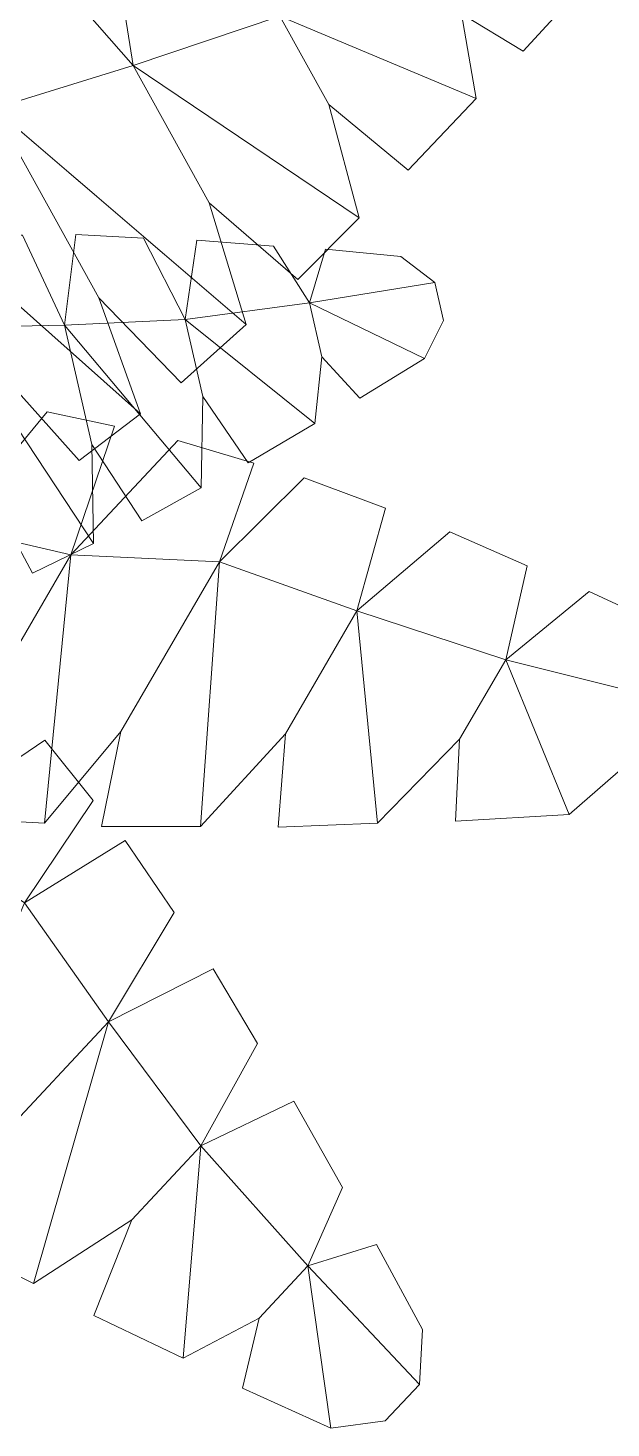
# Model space of a CAD drawing. Header units: millimetres. Extents: x 10088 to 21623, y -4423 to -852.
# Drawn here: x 11679.42 to 11692.59, y -3434.58 to -3402.91 of the extents above; entities that cross this region are included whole.
import ezdxf

# ---------------------------------------------------------------- set-up
doc = ezdxf.new("R2010")
doc.units = ezdxf.units.MM
doc.layers.add('bitki', color=85, linetype='Continuous', lineweight=5)

# ---------------------------------------------------------------- blocks, each defined once
blk = doc.blocks.new('A$C7136359F')
at = {"layer": 'bitki', "color": 86, "linetype": 'Continuous'}
for points in [[(-1775.74, -2104.45, 2975.55), (-1777.54, -2044.6, 3025.29), (-1795.93, -2043.94, 3025.29), (-1811.95, -2056.3, 3014.55)], [(-1775.74, -2104.45, 2975.55), (-1752.31, -2092.15, 2986.44), (-1762.45, -2058.01, 3014.55), (-1777.54, -2044.6, 3025.29)], [(-1775.74, -2104.45, 2975.55), (-1811.95, -2056.3, 3014.55), (-1824.46, -2089.63, 2986.44), (-1801.93, -2103.52, 2975.55)], [(-1772.26, -2163.49, 2917.38), (-1775.74, -2104.45, 2975.55), (-1801.93, -2103.52, 2975.55), (-1832.14, -2112.91, 2965.26)], [(-1772.26, -2163.49, 2917.38), (-1736.5, -2150.95, 2931), (-1746.25, -2115.91, 2965.26), (-1775.74, -2104.45, 2975.55)], [(-1772.26, -2163.49, 2917.38), (-1832.14, -2112.91, 2965.26), (-1844.32, -2147.17, 2931), (-1809.52, -2162.2, 2917.38)], [(-1566.46, -2210.77, 3138.96), (-1590.28, -2153.98, 3201.72), (-1621.48, -2181.82, 3156.84), (-1599.13, -2202.1, 3138.96)], [(-1566.46, -2210.77, 3138.96), (-1534.66, -2157.88, 3215.22), (-1557.61, -2151.79, 3215.22), (-1590.28, -2153.98, 3201.72)], [(-1566.46, -2210.77, 3138.96), (-1526.95, -2206.87, 3156.84), (-1514.95, -2173.93, 3201.72), (-1534.66, -2157.88, 3215.22)], [(-1763.95, -2219.83, 2852.79), (-1772.26, -2163.49, 2917.38), (-1809.52, -2162.2, 2917.38), (-1851.67, -2171.23, 2905.26)], [(-1763.95, -2219.83, 2852.79), (-1722.97, -2206.45, 2869.89), (-1730.83, -2175.46, 2905.26), (-1772.26, -2163.49, 2917.38)], [(-1763.95, -2219.83, 2852.79), (-1851.67, -2171.23, 2905.26), (-1861.66, -2201.59, 2869.89), (-1821.73, -2217.82, 2852.79)], [(-1592.35, -2262.25, 3054.36), (-1642.3, -2201.59, 3123.12), (-1669.24, -2226.4, 3076.77), (-1642.99, -2248.81, 3054.36)], [(-1592.35, -2262.25, 3054.36), (-1566.46, -2210.77, 3138.96), (-1599.13, -2202.1, 3138.96), (-1642.3, -2201.59, 3123.12)], [(-1592.35, -2262.25, 3054.36), (-1547.62, -2258.65, 3076.77), (-1536.37, -2229.7, 3123.12), (-1566.46, -2210.77, 3138.96)], [(-1754.86, -2272.66, 2782.77), (-1763.95, -2219.83, 2852.79), (-1821.73, -2217.82, 2852.79), (-1867.87, -2226.04, 2839.71)], [(-1754.86, -2272.66, 2782.77), (-1712.47, -2262.79, 2797.92), (-1718.5, -2231.26, 2839.71), (-1763.95, -2219.83, 2852.79)], [(-1615.39, -2310.79, 2962.59), (-1689.25, -2246.77, 3037.2), (-1714.99, -2272.54, 2982.45), (-1685.26, -2292.25, 2962.59)], [(-1615.39, -2310.79, 2962.59), (-1592.35, -2262.25, 3054.36), (-1642.99, -2248.81, 3054.36), (-1689.25, -2246.77, 3037.2)], [(-1615.39, -2310.79, 2962.59), (-1571.5, -2310.58, 2982.45), (-1558.3, -2281.51, 3037.2), (-1592.35, -2262.25, 3054.36)], [(-1764.34, -2320.6, 2708.28), (-1707.22, -2309.71, 2728.14), (-1710.4, -2281.45, 2771.61), (-1754.86, -2272.66, 2782.77)], [(-1652.26, -2351.23, 2864.97), (-1728.94, -2288.2, 2947.98), (-1750.12, -2311.87, 2891.01), (-1708.42, -2336.35, 2864.97)], [(-1652.26, -2351.23, 2864.97), (-1615.39, -2310.79, 2962.59), (-1685.26, -2292.25, 2962.59), (-1728.94, -2288.2, 2947.98)], [(-1652.26, -2351.23, 2864.97), (-1594.57, -2353.15, 2891.01), (-1580.71, -2327.5, 2947.98), (-1615.39, -2310.79, 2962.59)], [(-1524.58, -2354.74, 2607.39), (-1509.22, -2310.34, 2628.69), (-1536.25, -2316.79, 2613.33), (-1535.41, -2337.43, 2607.39)], [(-1524.58, -2354.74, 2607.39), (-1486.66, -2327.47, 2634.54), (-1494.28, -2315.29, 2634.54), (-1509.22, -2310.34, 2628.69)], [(-1561.27, -2382.76, 2575.62), (-1554.64, -2321.95, 2601.78), (-1582.12, -2329.06, 2583.06), (-1576.66, -2358.1, 2575.62)], [(-1561.27, -2382.76, 2575.62), (-1524.58, -2354.74, 2607.39), (-1535.41, -2337.43, 2607.39), (-1554.64, -2321.95, 2601.78)], [(-1524.58, -2354.74, 2607.39), (-1506.43, -2364.55, 2613.33), (-1488.76, -2343.1, 2628.69), (-1486.66, -2327.47, 2634.54)], [(-1675.96, -2389.39, 2764.2), (-1652.26, -2351.23, 2864.97), (-1708.42, -2336.35, 2864.97), (-1765.54, -2331.43, 2841.78)], [(-1594.06, -2412.7, 2540.37), (-1600.9, -2334.79, 2569.02), (-1624.9, -2341.54, 2549.7), (-1617.97, -2374.48, 2540.37)], [(-1594.06, -2412.7, 2540.37), (-1561.27, -2382.76, 2575.62), (-1576.66, -2358.1, 2575.62), (-1600.9, -2334.79, 2569.02)], [(-1624.24, -2441.62, 2502.15), (-1643.38, -2348.2, 2533.23), (-1667.05, -2356.42, 2510.4), (-1657.21, -2388.91, 2502.15)], [(-1624.24, -2441.62, 2502.15), (-1594.06, -2412.7, 2540.37), (-1617.97, -2374.48, 2540.37), (-1643.38, -2348.2, 2533.23)], [(-1675.96, -2389.39, 2764.2), (-1621.12, -2394.58, 2785.47), (-1607.38, -2373.37, 2841.78), (-1652.26, -2351.23, 2864.97)], [(-1561.27, -2382.76, 2575.62), (-1537.54, -2400.4, 2583.06), (-1519.12, -2378.83, 2601.78), (-1524.58, -2354.74, 2607.39)], [(-1556.08, -2487.4, 2781.18), (-1546.66, -2365.51, 2838.09), (-1578.73, -2367.28, 2796.33), (-1578.04, -2410.81, 2781.18)], [(-1556.08, -2487.4, 2781.18), (-1508.65, -2462.41, 2851.2), (-1524.58, -2406.85, 2851.2), (-1546.66, -2365.51, 2838.09)], [(-1508.65, -2462.41, 2851.2), (-1489.54, -2363.98, 2903.67), (-1521.49, -2363.86, 2868.27), (-1524.58, -2406.85, 2851.2)], [(-1508.65, -2462.41, 2851.2), (-1457.65, -2437.12, 2915.76), (-1467.91, -2401.3, 2915.76), (-1489.54, -2363.98, 2903.67)], [(-1457.65, -2437.12, 2915.76), (-1428.01, -2364.52, 2963.64), (-1464.37, -2363.56, 2929.41), (-1467.91, -2401.3, 2915.76)], [(-1457.65, -2437.12, 2915.76), (-1402.54, -2415.55, 2973.93), (-1409.77, -2390.38, 2973.93), (-1428.01, -2364.52, 2963.64)], [(-1402.54, -2415.55, 2973.93), (-1367.95, -2366.26, 3012.96), (-1403.53, -2364.67, 2984.85), (-1409.77, -2390.38, 2973.93)], [(-1604.59, -2493.22, 2706.66), (-1597.33, -2369.8, 2769.99), (-1625.53, -2373.55, 2726.55), (-1622.26, -2431.6, 2706.66)], [(-1604.59, -2493.22, 2706.66), (-1556.08, -2487.4, 2781.18), (-1578.04, -2410.81, 2781.18), (-1597.33, -2369.8, 2769.99)], [(-1594.06, -2412.7, 2540.37), (-1567.51, -2433.34, 2549.7), (-1550.92, -2414.74, 2569.02), (-1561.27, -2382.76, 2575.62)], [(-1624.24, -2441.62, 2502.15), (-1599.37, -2464.75, 2510.4), (-1581.61, -2447.05, 2533.23), (-1594.06, -2412.7, 2540.37)], [(-1508.65, -2462.41, 2851.2), (-1483.24, -2497.27, 2868.27), (-1456.21, -2480.2, 2903.67), (-1457.65, -2437.12, 2915.76)], [(-1556.08, -2487.4, 2781.18), (-1533.58, -2524.66, 2796.33), (-1505.47, -2509.18, 2838.09), (-1508.65, -2462.41, 2851.2)]]:
    blk.add_3dface(points, dxfattribs=at)

msp = doc.modelspace()

# ---------------------------------------------------------------- block references
at = {"layer": 'bitki', "extrusion": (0, 0, -1), "xscale": 0.06144000000418885, "yscale": 0.06144000000203959, "zscale": -0.06144000000000002, "rotation": 134.9999999942426}
msp.add_blockref('A$C7136359F', (-11854.312, -3445.194, 154.814), dxfattribs=at)

doc.saveas('drawing.dxf')
